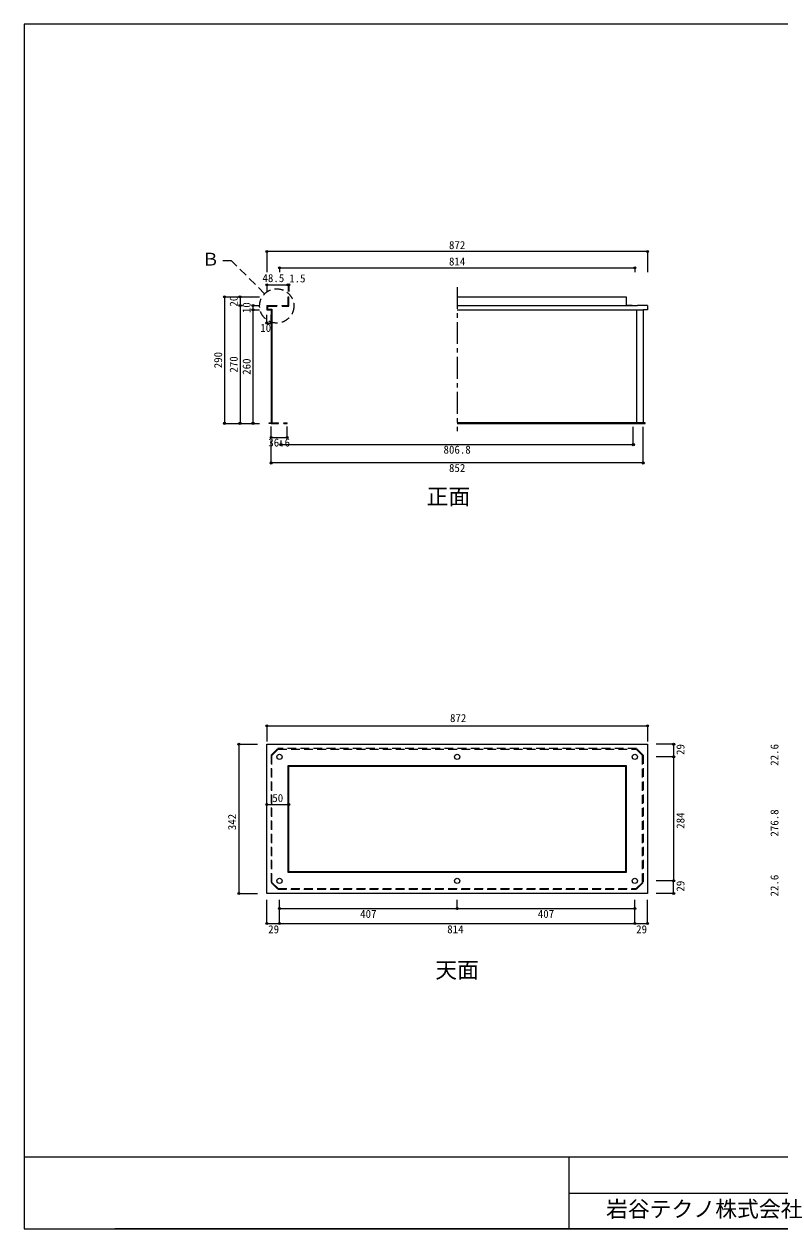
# Model space of a CAD drawing. Units: millimetres at full size, sheet at 1:10; some dimension numbers follow another scale. Extents: x -4488 to 3976, y -1640 to 1120.
# Drawn here: x -4488 to -2756, y -1640 to 1120 of the extents above; entities that cross this region are included whole.
import ezdxf
from ezdxf.enums import TextEntityAlignment as Align

# ---------------------------------------------------------------- set-up
doc = ezdxf.new("R2010")
doc.units = ezdxf.units.MM
doc.header["$LTSCALE"] = 10
doc.header["$PDMODE"] = 32
doc.header["$PDSIZE"] = 5
doc.linetypes.add('CHAIN1', pattern=[8, 5, -1, 1, -1])
doc.linetypes.add('DASHED2', pattern=[3, 2, -1])
for name, color, linetype in [('0-1_SUS', 7, 'Continuous'), ('0-9_SUS寸法', 3, 'Continuous'), ('0-F_図面枠', 7, 'Continuous'), ('3-8', 4, 'Continuous'), ('E-9_SUS寸法', 3, 'Continuous')]:
    doc.layers.add(name, color=color, linetype=linetype)
doc.styles.add('ＭＳ ゴシック', font='')
doc.styles.get('ＭＳ ゴシック').set_extended_font_data('MS Gothic')

msp = doc.modelspace()

# ---------------------------------------------------------------- linework, layer by layer
at = {"layer": '0-1_SUS'}
for p, q in [((-3931.63, 475.13), (-3908.63, 475.13)), ((-3931.63, 475.13), (-3931.63, 465.13)), ((-3930.13, 473.63), (-3930.13, 466.63)), ((-3930.13, 473.63), (-3908.63, 473.63)), ((-3908.63, 475.13), (-3908.63, 473.63)), ((-3896.63, 475.13), (-3883.13, 475.13)), ((-3896.63, 473.63), (-3896.63, 475.13)), ((-3896.63, 473.63), (-3881.63, 473.63)), ((-3883.13, 475.13), (-3883.13, 495.13)), ((-3883.13, 495.13), (-3881.63, 495.13)), ((-3881.63, 473.63), (-3881.63, 495.13)), ((-3495.63, 495.13), (-3108.13, 495.13)), ((-3495.63, 475.13), (-3082.63, 475.13)), ((-3094.63, 475.13), (-3108.23, 475.13)), ((-3108.13, 495.13), (-3108.13, 475.13)), ((-3059.63, 475.13), (-3082.63, 475.13)), ((-3931.63, 465.13), (-3921.63, 465.13)), ((-3930.13, 466.63), (-3920.13, 466.63)), ((-3921.63, 465.13), (-3921.63, 205.13)), ((-3920.13, 466.63), (-3920.13, 206.63)), ((-3495.63, 465.13), (-3069.63, 465.13)), ((-3084.63, 465.13), (-3084.63, 206.63)), ((-3069.63, 465.13), (-3069.63, 206.63)), ((-3926.63, 206.63), (-3921.63, 206.63)), ((-3926.63, 205.13), (-3926.63, 206.63)), ((-3921.63, 205.13), (-3926.63, 205.13)), ((-3921.63, 206.63), (-3921.63, 205.13)), ((-3921.63, 205.13), (-3905.03, 205.13)), ((-3920.13, 206.63), (-3905.03, 206.63)), ((-3905.03, 205.13), (-3905.03, 206.63)), ((-3893.03, 206.63), (-3885.03, 206.63)), ((-3893.03, 205.13), (-3893.03, 206.63)), ((-3893.03, 205.13), (-3885.03, 205.13)), ((-3885.03, 205.13), (-3885.03, 206.63)), ((-3064.63, 206.63), (-3495.63, 206.63)), ((-3495.63, 205.13), (-3069.63, 205.13)), ((-3069.63, 205.13), (-3064.63, 205.13)), ((-3064.63, 205.13), (-3064.63, 206.63)), ((-3931.63, -529.92), (-3868.74, -529.92)), ((-3931.63, -871.92), (-3931.63, -529.92)), ((-3868.74, -529.92), (-3059.63, -529.92)), ((-3059.63, -529.92), (-3059.63, -871.92)), ((-3108.13, -578.42), (-3108.13, -823.42)), ((-3881.63, -579.92), (-3109.63, -579.92)), ((-3881.63, -821.92), (-3881.63, -579.92)), ((-3109.63, -579.92), (-3109.63, -821.92)), ((-3108.13, -823.42), (-3883.13, -823.42)), ((-3109.63, -821.92), (-3881.63, -821.92)), ((-3865.16, -871.92), (-3931.63, -871.92)), ((-3059.63, -871.92), (-3865.16, -871.92))]:
    msp.add_line(p, q, dxfattribs=at)
at = {"layer": '0-1_SUS', "linetype": 'DASHED2'}
for p, q in [((-3921.63, -554.92), (-3906.63, -539.92)), ((-3920.13, -555.54), (-3906.01, -541.42)), ((-3084.63, -539.92), (-3906.63, -539.92)), ((-3906.01, -541.42), (-3085.25, -541.42)), ((-3071.13, -555.54), (-3085.25, -541.42)), ((-3069.63, -554.92), (-3084.63, -539.92)), ((-3921.63, -554.92), (-3921.63, -846.92)), ((-3920.13, -846.3), (-3920.13, -555.54)), ((-3071.13, -846.3), (-3071.13, -555.54)), ((-3069.63, -554.92), (-3069.63, -846.92)), ((-3921.63, -846.92), (-3906.63, -861.92)), ((-3906.01, -860.42), (-3920.13, -846.3)), ((-3085.25, -860.42), (-3071.13, -846.3)), ((-3069.63, -846.92), (-3084.63, -861.92)), ((-3906.63, -861.92), (-3084.63, -861.92)), ((-3906.01, -860.42), (-3085.25, -860.42))]:
    msp.add_line(p, q, dxfattribs=at)
at = {"layer": '0-1_SUS'}
for points in [[(-3059.63, 475.13), (-3059.63, 465.13), (-3069.63, 465.13)], [(-3883.13, -823.42), (-3883.13, -578.42), (-3108.13, -578.42)]]:
    msp.add_lwpolyline(points, dxfattribs=at)
for centre in [(-3902.63, -558.92), (-3495.63, -558.92), (-3088.63, -558.92), (-3902.63, -842.92), (-3495.63, -842.92), (-3088.63, -842.92)]:
    msp.add_circle(centre, 6, dxfattribs=at)
at = {"layer": '0-9_SUS寸法'}
for p, q in [((-3931.63, 598.86), (-3931.63, 551.83)), ((-3059.63, 598.86), (-3059.63, 551.83)), ((-3902.63, 561.34), (-3902.63, 551.83)), ((-3088.63, 561.34), (-3088.63, 551.83)), ((-3931.63, 522.45), (-3931.63, 507.08)), ((-3883.13, 522.45), (-3883.13, 507.08)), ((-3881.63, 522.45), (-3881.63, 507.08)), ((-4028.63, 495.13), (-3948.82, 495.13)), ((-3992.96, 495.13), (-3948.82, 495.13)), ((-3992.96, 475.13), (-3987.39, 475.13)), ((-3963.4, 475.13), (-3948.82, 475.13)), ((-3963.4, 475.13), (-3948.32, 475.13)), ((-3963.4, 465.13), (-3948.32, 465.13)), ((-3963.4, 465.13), (-3948.32, 465.13)), ((-3931.63, 434.97), (-3931.63, 453.8)), ((-3921.63, 434.97), (-3921.63, 453.8)), ((-4028.63, 205.13), (-3948.82, 205.13)), ((-3992.96, 205.13), (-3948.32, 205.13)), ((-3963.4, 205.13), (-3948.32, 205.13)), ((-3921.63, 172.75), (-3921.63, 197.97)), ((-3885.03, 172.75), (-3885.03, 197.97)), ((-3092.23, 156.42), (-3092.23, 196.95)), ((-3069.63, 114.4), (-3069.63, 196.95)), ((-3899.03, 156.42), (-3899.03, 165.93)), ((-3921.63, 114.4), (-3921.63, 165.55)), ((-3931.63, -487.65), (-3931.63, -523.95)), ((-3059.63, -487.65), (-3059.63, -523.95)), ((-3995.84, -529.92), (-3952.86, -529.92)), ((-2999.66, -529.92), (-3039.72, -529.92)), ((-2999.66, -558.92), (-3039.72, -558.92)), ((-2999.66, -842.92), (-3039.72, -842.92)), ((-3995.84, -871.92), (-3952.86, -871.92)), ((-2999.66, -871.92), (-3039.72, -871.92)), ((-3931.63, -940.72), (-3931.63, -886.52)), ((-3902.63, -906.38), (-3902.63, -886.52)), ((-3902.63, -940.72), (-3902.63, -906.38)), ((-3495.63, -906.38), (-3495.63, -886.52)), ((-3088.63, -906.38), (-3088.63, -886.52)), ((-3088.63, -940.72), (-3088.63, -906.38)), ((-3059.63, -940.72), (-3059.63, -886.52))]:
    msp.add_line(p, q, dxfattribs=at)
at = {"layer": '0-9_SUS寸法', "color": 4}
for p, q in [((-3931.63, 522.45), (-3883.13, 522.45)), ((-3883.13, 522.45), (-3881.63, 522.45)), ((-4028.63, 495.13), (-4028.63, 205.13)), ((-3992.96, 495.13), (-3992.96, 475.13)), ((-3992.96, 475.13), (-3992.96, 205.13)), ((-3931.63, 434.97), (-3921.63, 434.97)), ((-3921.63, 172.75), (-3885.03, 172.75)), ((-3899.03, 156.42), (-3092.23, 156.42)), ((-3069.63, 114.4), (-3921.63, 114.4)), ((-3931.63, -487.65), (-3059.63, -487.65)), ((-3995.84, -529.92), (-3995.84, -871.92)), ((-2999.66, -529.92), (-2999.66, -558.92)), ((-2999.66, -558.92), (-2999.66, -842.92)), ((-3931.63, -667.85), (-3881.63, -667.85)), ((-2999.66, -871.92), (-2999.66, -842.92)), ((-3902.63, -906.38), (-3495.63, -906.38)), ((-3495.63, -906.38), (-3088.63, -906.38))]:
    msp.add_line(p, q, dxfattribs=at)
at = {"layer": '0-9_SUS寸法', "linetype": 'CHAIN1'}
msp.add_line((-3495.63, 517.22), (-3495.63, 187.08), dxfattribs=at)
at = {"layer": '0-9_SUS寸法', "color": 4}
msp.add_lwpolyline([(-3931.63, -940.72), (-3902.63, -940.72), (-3088.63, -940.72), (-3059.63, -940.72)], dxfattribs=at)
at = {"layer": '0-9_SUS寸法', "color": 6}
for p in [(-3931.63, 598.86), (-3059.63, 598.86), (-3902.63, 561.34), (-3088.63, 561.34), (-3931.63, 522.45), (-3883.13, 522.45), (-3881.63, 522.45), (-4028.63, 495.13), (-3992.96, 495.13), (-3992.96, 475.13), (-3963.4, 475.13), (-3963.4, 465.13), (-3931.63, 434.97), (-3921.63, 434.97), (-4028.63, 205.13), (-3992.96, 205.13), (-3963.4, 205.13), (-3921.63, 172.75), (-3885.03, 172.75), (-3899.03, 156.42), (-3092.23, 156.42), (-3921.63, 114.4), (-3069.63, 114.4), (-3931.63, -487.65), (-3059.63, -487.65), (-3995.84, -529.92), (-2999.66, -529.92), (-2999.66, -558.92), (-3931.63, -667.85), (-3881.63, -667.85), (-2999.66, -842.92), (-3995.84, -871.92), (-2999.66, -871.92), (-3902.63, -906.38), (-3495.63, -906.38), (-3088.63, -906.38), (-3931.63, -940.72), (-3902.63, -940.72), (-3088.63, -940.72), (-3059.63, -940.72)]:
    msp.add_point(p, dxfattribs=at)
at = {"layer": '0-F_図面枠'}
for p, q in [((-4487.76, 1119.79), (-4487.76, -1640.21)), ((-487.76, 1119.79), (-4487.76, 1119.79)), ((-487.76, -1475.87), (-4487.76, -1475.87)), ((-3239.52, -1475.87), (-3239.52, -1640.21)), ((-3239.52, -1558.04), (-2620.03, -1558.04)), ((-4487.76, -1640.21), (-487.76, -1640.21)), ((-487.76, -1640.21), (-4280.18, -1640.21))]:
    msp.add_line(p, q, dxfattribs=at)
at = {"layer": '3-8'}
for p, q in [((-3059.63, 598.86), (-3931.63, 598.86)), ((-3902.63, 561.34), (-3088.63, 561.34)), ((-3963.4, 475.13), (-3963.4, 465.13)), ((-3963.4, 465.13), (-3963.4, 205.13))]:
    msp.add_line(p, q, dxfattribs=at)
at = {"layer": 'E-9_SUS寸法', "color": 2, "linetype": 'DASHED2'}
for p, q in [((-4012.39, 577.59), (-4041.73, 577.59)), ((-3936.7, 501.9), (-4012.39, 577.59))]:
    msp.add_line(p, q, dxfattribs=at)
msp.add_circle((-3908.96, 474.15), 39.24, dxfattribs=at)

# ---------------------------------------------------------------- texts
at = {"layer": '0-9_SUS寸法', "style": 'ＭＳ ゴシック'}
for s, p in [('48.5', (-3941.63, 523.29)), ('1.5', (-3880.46, 522.57)), ('10', (-3946.78, 409.24)), ('36.6', (-3928.33, 146.61)), ('806.8', (-3526.88, 130.28)), ('852', (-3514.38, 88.26)), ('872', (-3512.04, -484.6)), ('50', (-3919.13, -667.85)), ('407', (-3717.88, -933.27)), ('407', (-3310.88, -933.27)), ('29', (-3928.61, -968.52)), ('814', (-3518.36, -968.52)), ('29', (-3085.61, -968.52))]:
    msp.add_text(s, height=18.33, dxfattribs=at).set_placement(p, align=Align.BOTTOM_LEFT)
for s, p in [('20', (-3992.96, 472.63)), ('290', (-4028.63, 331.38)), ('270', (-3992.96, 321.38)), ('29', (-2969.43, -554.56)), ('22.6', (-2754.09, -579.27)), ('284', (-2969.43, -723.56)), ('276.8', (-2754.09, -741.47)), ('342', (-3996.76, -726.79)), ('29', (-2969.43, -867.56)), ('22.6', (-2754.09, -878.67))]:
    msp.add_text(s, height=18.33, rotation=90, dxfattribs=at).set_placement(p, align=Align.BOTTOM_LEFT)
at = {"layer": '0-9_SUS寸法', "color": 6, "style": 'ＭＳ ゴシック'}
for s, p in [('正面', (-3565.52, 8.13)), ('天面', (-3545.76, -1076.4))]:
    msp.add_text(s, height=36.66, dxfattribs=at).set_placement(p, align=Align.BOTTOM_LEFT)
at = {"layer": '0-F_図面枠', "color": 6, "style": 'ＭＳ ゴシック'}
msp.add_text('岩谷テクノ株式会社', height=36.66, dxfattribs=at).set_placement((-3154.44, -1624.04), align=Align.BOTTOM_LEFT)
at = {"layer": '3-8', "color": 3, "style": 'ＭＳ ゴシック'}
for s, p in [('872', (-3514.38, 598.86)), ('814', (-3514.38, 561.34))]:
    msp.add_text(s, height=18.33, dxfattribs=at).set_placement(p, align=Align.BOTTOM_LEFT)
for s, p in [('10', (-3963.4, 457.63)), ('260', (-3963.4, 316.38))]:
    msp.add_text(s, height=18.33, rotation=90, dxfattribs=at).set_placement(p, align=Align.BOTTOM_LEFT)
at = {"layer": 'E-9_SUS寸法', "color": 2, "style": 'ＭＳ ゴシック'}
msp.add_text('Ｂ', height=29.33, dxfattribs=at).set_placement((-4080.57, 557.77), align=Align.BOTTOM_LEFT)

doc.saveas('drawing.dxf')
